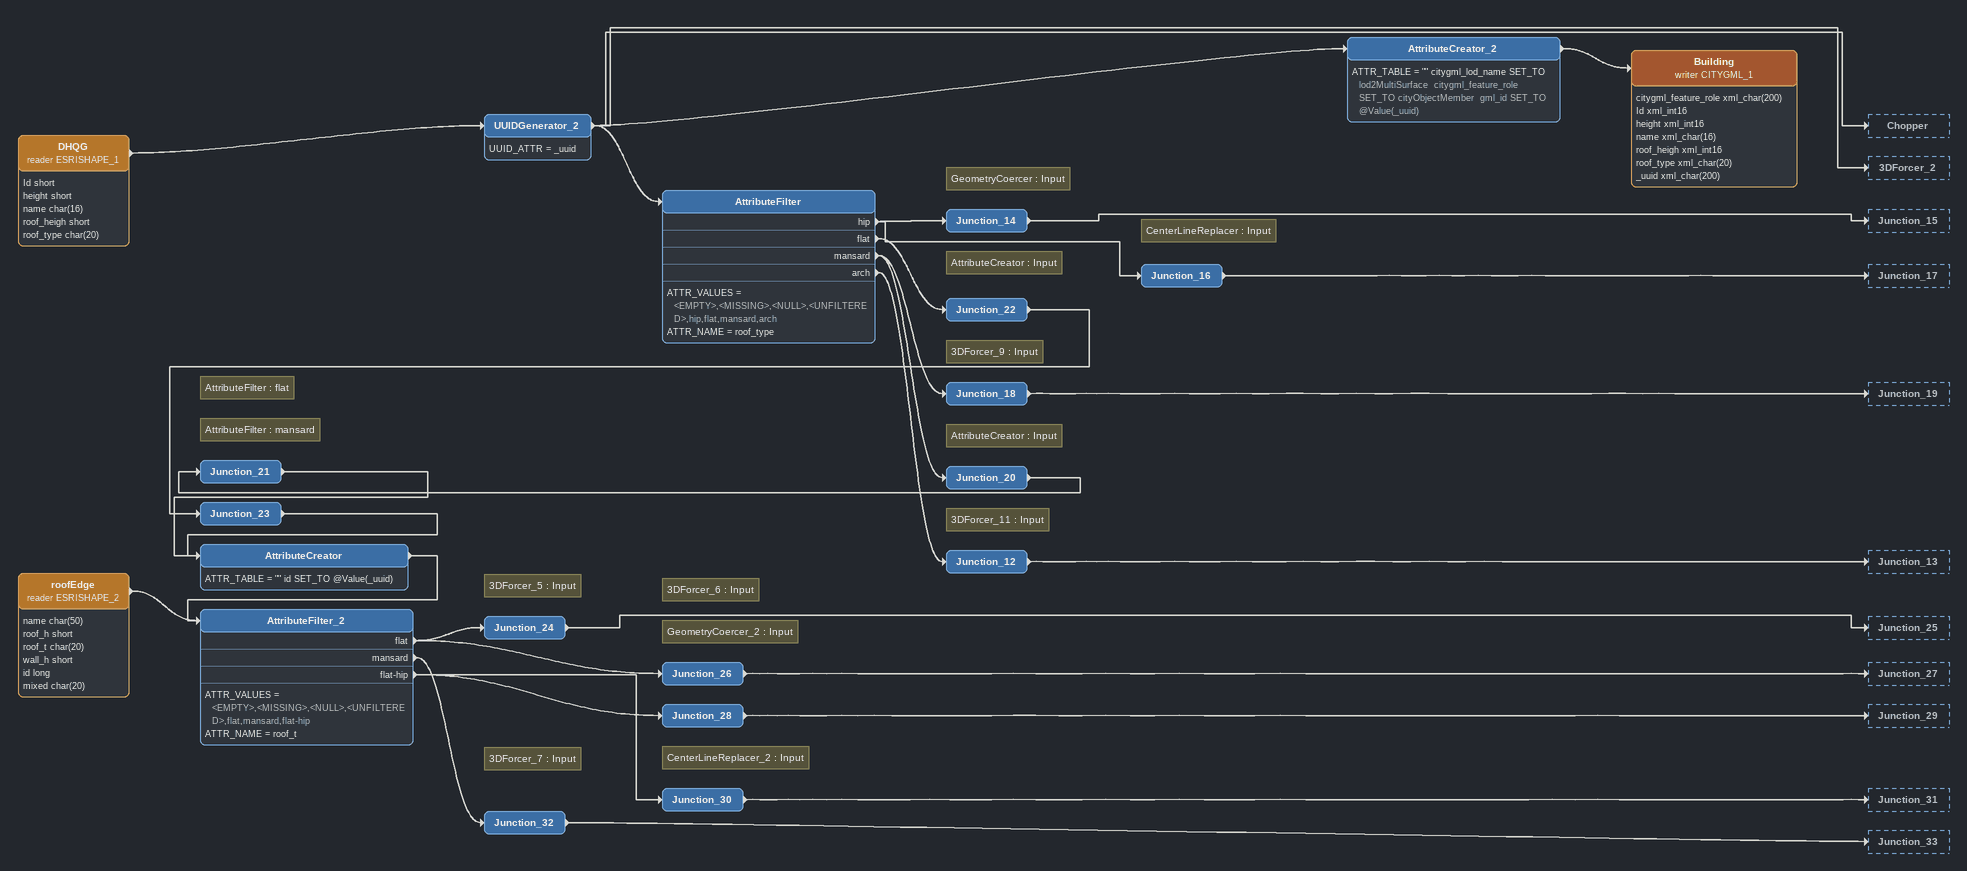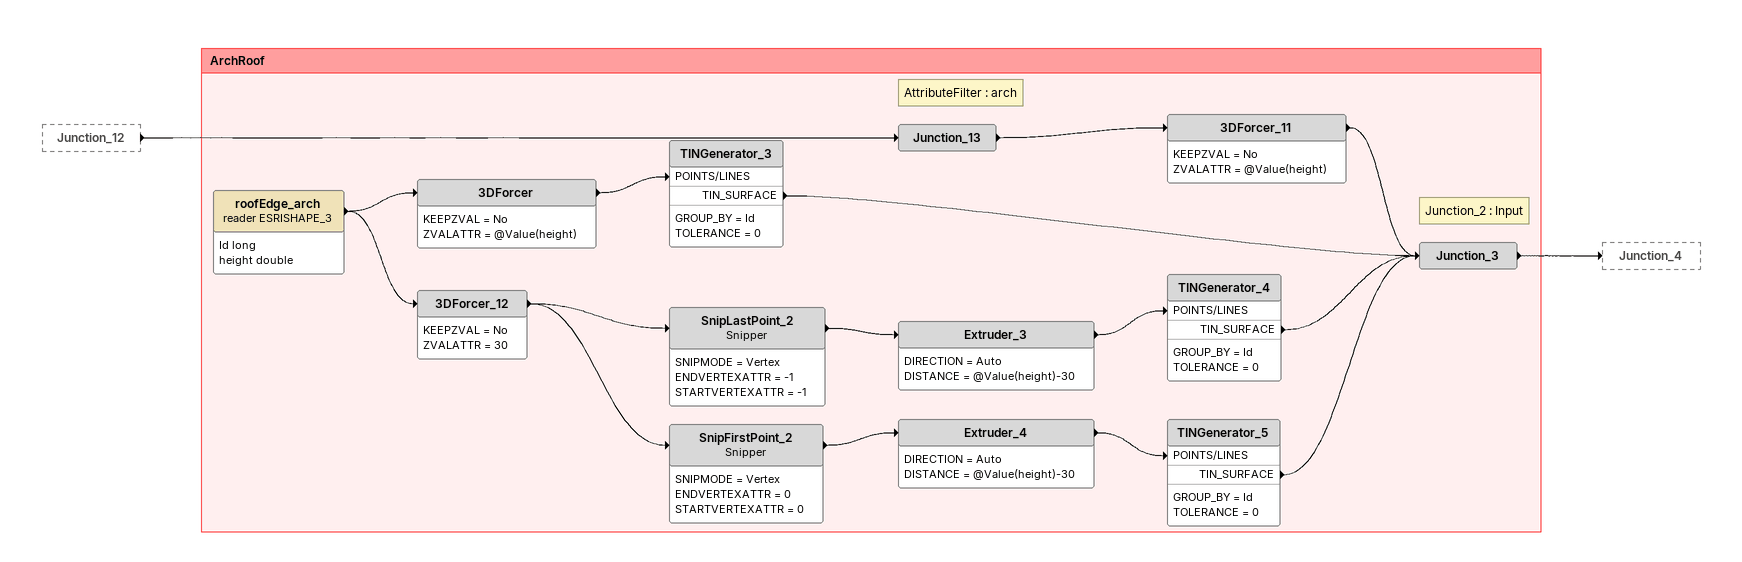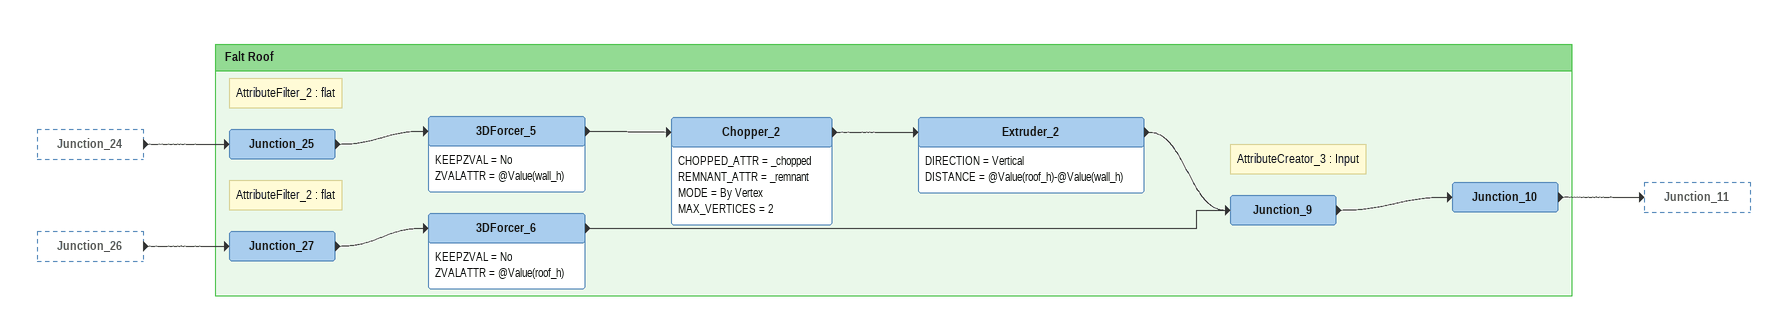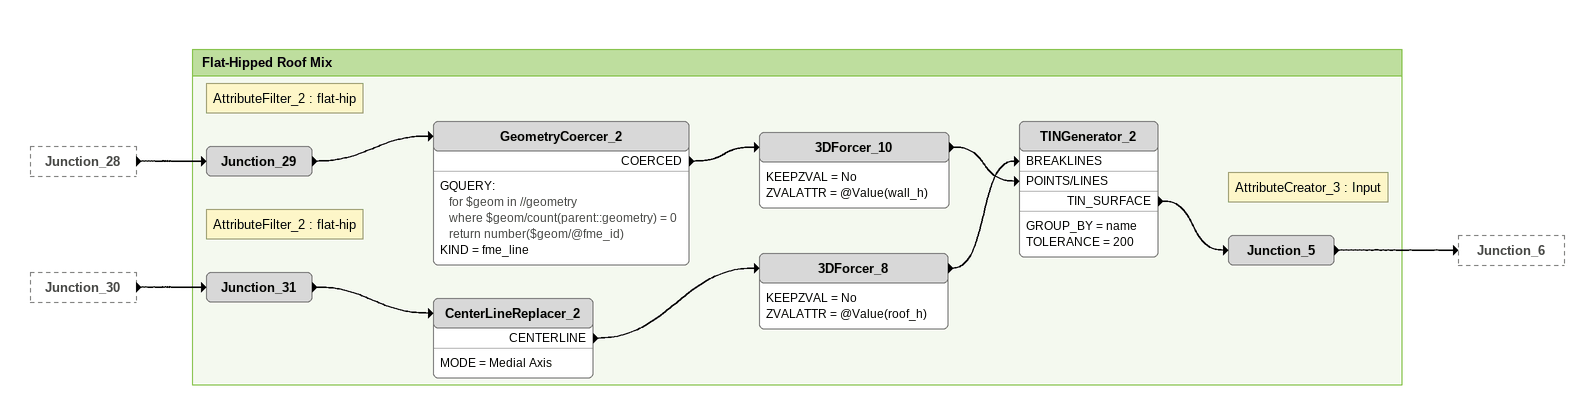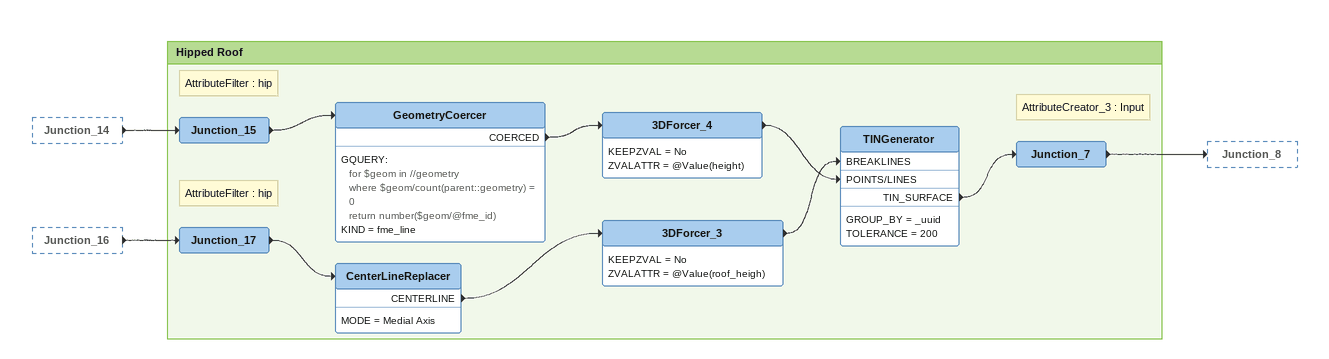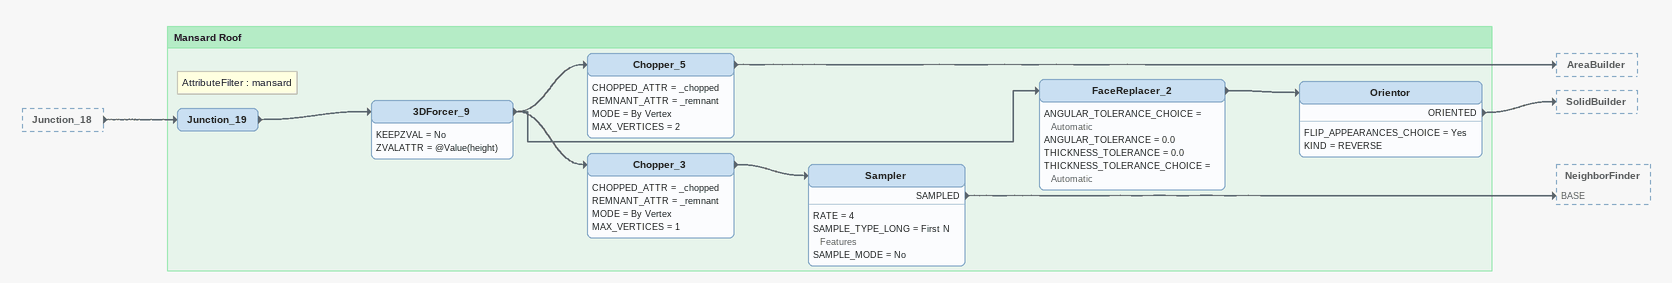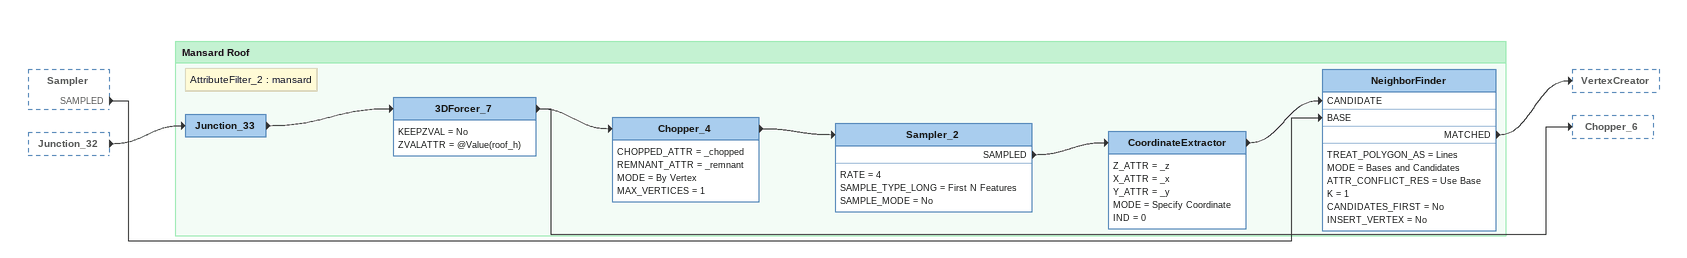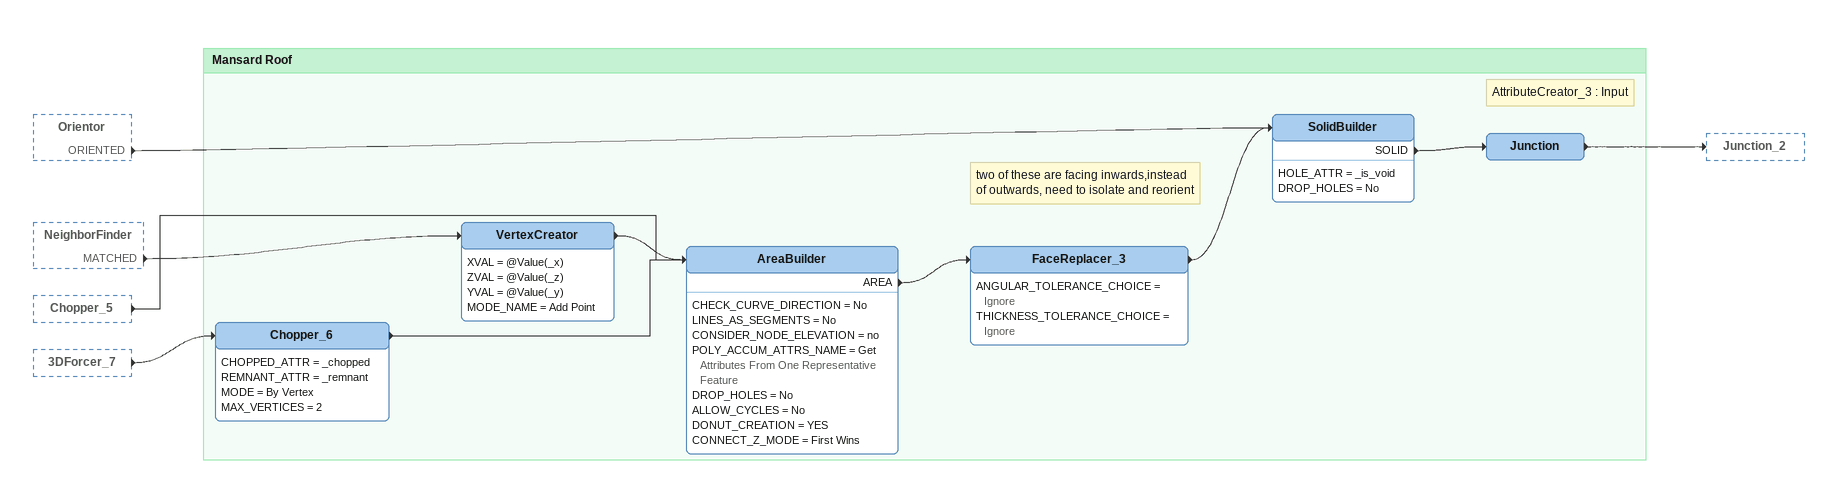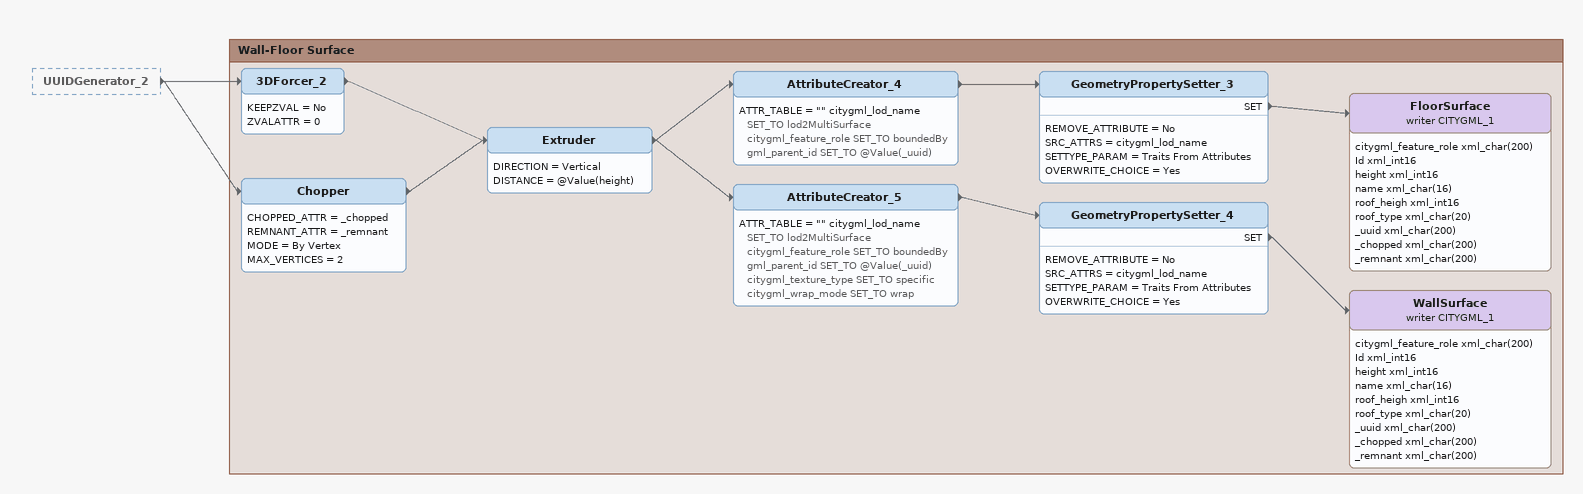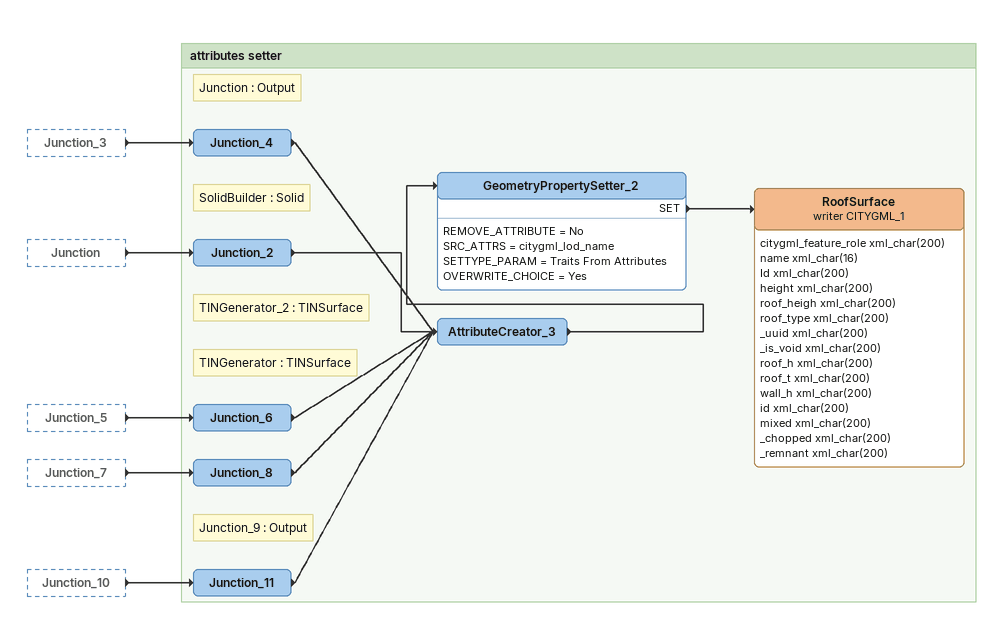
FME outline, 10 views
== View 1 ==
DHQG (reader ESRISHAPE_1)
    attributes: Id short, height short, name char(16), roof_heigh short, roof_type char(20)
    -> UUIDGenerator_2
UUIDGenerator_2
    UUID_ATTR = _uuid
    -> Chopper
    -> AttributeCreator_2
    -> AttributeFilter
    -> 3DForcer_2
AttributeCreator_2
    ATTR_TABLE = "" citygml_lod_name SET_TO lod2MultiSurface  citygml_feature_role SET_TO cityObjectMember  gml_id SET_TO @Value(_uuid)
    -> Building (writer CITYGML_1)
Building (writer CITYGML_1)
    attributes: citygml_feature_role xml_char(200), Id xml_int16, height xml_int16, name xml_char(16), roof_heigh xml_int16, roof_type xml_char(20), _uuid xml_char(200)
AttributeFilter
    ATTR_VALUES = <EMPTY>,<MISSING>,<NULL>,<UNFILTERED>,hip,flat,mansard,arch
    ATTR_NAME = roof_type
    hip -> Junction_14
    hip -> Junction_16
    flat -> Junction_22
    mansard -> Junction_18
    mansard -> Junction_20
    arch -> Junction_12
Note: GeometryCoercer : Input
Junction_14
    -> Junction_15
Note: CenterLineReplacer : Input
Junction_16
    -> Junction_17
Note: AttributeCreator : Input
Junction_22
    -> Junction_23
Note: AttributeFilter : flat
Junction_23
    -> AttributeCreator
Note: 3DForcer_9 : Input
Junction_18
    -> Junction_19
Note: AttributeCreator : Input
Junction_20
    -> Junction_21
Note: AttributeFilter : mansard
Junction_21
    -> AttributeCreator
AttributeCreator
    ATTR_TABLE = "" id SET_TO @Value(_uuid)
    -> AttributeFilter_2
Note: 3DForcer_11 : Input
Junction_12
    -> Junction_13
roofEdge (reader ESRISHAPE_2)
    attributes: name char(50), roof_h short, roof_t char(20), wall_h short, id long, mixed char(20)
    -> AttributeFilter_2
AttributeFilter_2
    ATTR_VALUES = <EMPTY>,<MISSING>,<NULL>,<UNFILTERED>,flat,mansard,flat-hip
    ATTR_NAME = roof_t
    flat -> Junction_24
    flat -> Junction_26
    mansard -> Junction_32
    flat-hip -> Junction_28
    flat-hip -> Junction_30
Note: 3DForcer_5 : Input
Junction_24
    -> Junction_25
Note: 3DForcer_6 : Input
Junction_26
    -> Junction_27
Note: GeometryCoercer_2 : Input
Junction_28
    -> Junction_29
Note: CenterLineReplacer_2 : Input
Junction_30
    -> Junction_31
Note: 3DForcer_7 : Input
Junction_32
    -> Junction_33

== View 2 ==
Junction_12 [outside]
    -> Junction_13

Bookmark: ArchRoof
Note: AttributeFilter : arch
Junction_13
    -> 3DForcer_11
3DForcer_11
    KEEPZVAL = No
    ZVALATTR = @Value(height)
    -> Junction_3
roofEdge_arch (reader ESRISHAPE_3)
    attributes: Id long, height double
    -> 3DForcer
    -> 3DForcer_12
3DForcer
    KEEPZVAL = No
    ZVALATTR = @Value(height)
    -> TINGenerator_3 [POINTS/LINES]
TINGenerator_3
    GROUP_BY = Id
    TOLERANCE = 0
    TIN_SURFACE -> Junction_3
3DForcer_12
    KEEPZVAL = No
    ZVALATTR = 30
    -> SnipLastPoint_2
    -> SnipFirstPoint_2
SnipLastPoint_2: Snipper
    SNIPMODE = Vertex
    ENDVERTEXATTR = -1
    STARTVERTEXATTR = -1
    -> Extruder_3
Extruder_3
    DIRECTION = Auto
    DISTANCE = @Value(height)-30
    -> TINGenerator_4 [POINTS/LINES]
TINGenerator_4
    GROUP_BY = Id
    TOLERANCE = 0
    TIN_SURFACE -> Junction_3
SnipFirstPoint_2: Snipper
    SNIPMODE = Vertex
    ENDVERTEXATTR = 0
    STARTVERTEXATTR = 0
    -> Extruder_4
Extruder_4
    DIRECTION = Auto
    DISTANCE = @Value(height)-30
    -> TINGenerator_5 [POINTS/LINES]
TINGenerator_5
    GROUP_BY = Id
    TOLERANCE = 0
    TIN_SURFACE -> Junction_3
Note: Junction_2 : Input
Junction_3
    -> Junction_4

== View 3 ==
Junction_24 [outside]
    -> Junction_25
Junction_26 [outside]
    -> Junction_27

Bookmark: Falt Roof
Note: AttributeFilter_2 : flat
Junction_25
    -> 3DForcer_5
3DForcer_5
    KEEPZVAL = No
    ZVALATTR = @Value(wall_h)
    -> Chopper_2
Chopper_2
    CHOPPED_ATTR = _chopped
    REMNANT_ATTR = _remnant
    MODE = By Vertex
    MAX_VERTICES = 2
    -> Extruder_2
Extruder_2
    DIRECTION = Vertical
    DISTANCE = @Value(roof_h)-@Value(wall_h)
    -> Junction_9
Note: AttributeFilter_2 : flat
Junction_27
    -> 3DForcer_6
3DForcer_6
    KEEPZVAL = No
    ZVALATTR = @Value(roof_h)
    -> Junction_9
Junction_9
    -> Junction_10
Note: AttributeCreator_3 : Input
Junction_10
    -> Junction_11

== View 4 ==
Junction_28 [outside]
    -> Junction_29
Junction_30 [outside]
    -> Junction_31

Bookmark: Flat-Hipped Roof Mix
Note: AttributeFilter_2 : flat-hip
Junction_29
    -> GeometryCoercer_2
GeometryCoercer_2
    GQUERY:
      for $geom in //geometry
      where $geom/count(parent::geometry) = 0
      return number($geom/@fme_id)
    KIND = fme_line
    COERCED -> 3DForcer_10
3DForcer_10
    KEEPZVAL = No
    ZVALATTR = @Value(wall_h)
    -> TINGenerator_2 [POINTS/LINES]
Note: AttributeFilter_2 : flat-hip
Junction_31
    -> CenterLineReplacer_2
CenterLineReplacer_2
    MODE = Medial Axis
    CENTERLINE -> 3DForcer_8
3DForcer_8
    KEEPZVAL = No
    ZVALATTR = @Value(roof_h)
    -> TINGenerator_2 [BREAKLINES]
TINGenerator_2
    GROUP_BY = name
    TOLERANCE = 200
    TIN_SURFACE -> Junction_5
Note: AttributeCreator_3 : Input
Junction_5
    -> Junction_6

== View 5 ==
Junction_14 [outside]
    -> Junction_15
Junction_16 [outside]
    -> Junction_17

Bookmark: Hipped Roof
Note: AttributeFilter : hip
Junction_15
    -> GeometryCoercer
GeometryCoercer
    GQUERY:
      for $geom in //geometry
      where $geom/count(parent::geometry) = 0
      return number($geom/@fme_id)
    KIND = fme_line
    COERCED -> 3DForcer_4
3DForcer_4
    KEEPZVAL = No
    ZVALATTR = @Value(height)
    -> TINGenerator [POINTS/LINES]
Note: AttributeFilter : hip
Junction_17
    -> CenterLineReplacer
CenterLineReplacer
    MODE = Medial Axis
    CENTERLINE -> 3DForcer_3
3DForcer_3
    KEEPZVAL = No
    ZVALATTR = @Value(roof_heigh)
    -> TINGenerator [BREAKLINES]
TINGenerator
    GROUP_BY = _uuid
    TOLERANCE = 200
    TIN_SURFACE -> Junction_7
Note: AttributeCreator_3 : Input
Junction_7
    -> Junction_8

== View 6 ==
Junction_18 [outside]
    -> Junction_19

Bookmark: Mansard Roof
Note: AttributeFilter : mansard
Junction_19
    -> 3DForcer_9
3DForcer_9
    KEEPZVAL = No
    ZVALATTR = @Value(height)
    -> Chopper_5
    -> Chopper_3
    -> FaceReplacer_2
Chopper_5
    CHOPPED_ATTR = _chopped
    REMNANT_ATTR = _remnant
    MODE = By Vertex
    MAX_VERTICES = 2
    -> AreaBuilder
FaceReplacer_2
    ANGULAR_TOLERANCE_CHOICE = Automatic
    ANGULAR_TOLERANCE = 0.0
    THICKNESS_TOLERANCE = 0.0
    THICKNESS_TOLERANCE_CHOICE = Automatic
    -> Orientor
Orientor
    FLIP_APPEARANCES_CHOICE = Yes
    KIND = REVERSE
    ORIENTED -> SolidBuilder
Chopper_3
    CHOPPED_ATTR = _chopped
    REMNANT_ATTR = _remnant
    MODE = By Vertex
    MAX_VERTICES = 1
    -> Sampler
Sampler
    RATE = 4
    SAMPLE_TYPE_LONG = First N Features
    SAMPLE_MODE = No
    SAMPLED -> NeighborFinder [BASE]

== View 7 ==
Sampler [outside]
    SAMPLED -> NeighborFinder [BASE]
Junction_32 [outside]
    -> Junction_33

Bookmark: Mansard Roof
Note: AttributeFilter_2 : mansard
Junction_33
    -> 3DForcer_7
3DForcer_7
    KEEPZVAL = No
    ZVALATTR = @Value(roof_h)
    -> Chopper_4
    -> Chopper_6
Chopper_4
    CHOPPED_ATTR = _chopped
    REMNANT_ATTR = _remnant
    MODE = By Vertex
    MAX_VERTICES = 1
    -> Sampler_2
Sampler_2
    RATE = 4
    SAMPLE_TYPE_LONG = First N Features
    SAMPLE_MODE = No
    SAMPLED -> CoordinateExtractor
CoordinateExtractor
    Z_ATTR = _z
    X_ATTR = _x
    Y_ATTR = _y
    MODE = Specify Coordinate
    IND = 0
    -> NeighborFinder [CANDIDATE]
NeighborFinder
    TREAT_POLYGON_AS = Lines
    MODE = Bases and Candidates
    ATTR_CONFLICT_RES = Use Base
    K = 1
    CANDIDATES_FIRST = No
    INSERT_VERTEX = No
    MATCHED -> VertexCreator

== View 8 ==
Orientor [outside]
    ORIENTED -> SolidBuilder
NeighborFinder [outside]
    MATCHED -> VertexCreator
Chopper_5 [outside]
    -> AreaBuilder
3DForcer_7 [outside]
    -> Chopper_6

Bookmark: Mansard Roof
VertexCreator
    XVAL = @Value(_x)
    ZVAL = @Value(_z)
    YVAL = @Value(_y)
    MODE_NAME = Add Point
    -> AreaBuilder
Chopper_6
    CHOPPED_ATTR = _chopped
    REMNANT_ATTR = _remnant
    MODE = By Vertex
    MAX_VERTICES = 2
    -> AreaBuilder
AreaBuilder
    CHECK_CURVE_DIRECTION = No
    LINES_AS_SEGMENTS = No
    CONSIDER_NODE_ELEVATION = no
    POLY_ACCUM_ATTRS_NAME = Get Attributes From One Representative Feature
    DROP_HOLES = No
    ALLOW_CYCLES = No
    DONUT_CREATION = YES
    CONNECT_Z_MODE = First Wins
    AREA -> FaceReplacer_3
Note: two of these are facing inwards,instead of outwards, need to isolate and reorient
FaceReplacer_3
    ANGULAR_TOLERANCE_CHOICE = Ignore
    THICKNESS_TOLERANCE_CHOICE = Ignore
    -> SolidBuilder
SolidBuilder
    HOLE_ATTR = _is_void
    DROP_HOLES = No
    SOLID -> Junction
Note: AttributeCreator_3 : Input
Junction
    -> Junction_2

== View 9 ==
UUIDGenerator_2 [outside]
    -> Chopper
    -> 3DForcer_2

Bookmark: Wall-Floor Surface
3DForcer_2
    KEEPZVAL = No
    ZVALATTR = 0
    -> Extruder
Chopper
    CHOPPED_ATTR = _chopped
    REMNANT_ATTR = _remnant
    MODE = By Vertex
    MAX_VERTICES = 2
    -> Extruder
Extruder
    DIRECTION = Vertical
    DISTANCE = @Value(height)
    -> AttributeCreator_4
    -> AttributeCreator_5
AttributeCreator_4
    ATTR_TABLE = "" citygml_lod_name SET_TO lod2MultiSurface  citygml_feature_role SET_TO boundedBy  gml_parent_id SET_TO @Value(_uuid)
    -> GeometryPropertySetter_3
GeometryPropertySetter_3
    REMOVE_ATTRIBUTE = No
    SRC_ATTRS = citygml_lod_name
    SETTYPE_PARAM = Traits From Attributes
    OVERWRITE_CHOICE = Yes
    SET -> FloorSurface (writer CITYGML_1)
FloorSurface (writer CITYGML_1)
    attributes: citygml_feature_role xml_char(200), Id xml_int16, height xml_int16, name xml_char(16), roof_heigh xml_int16, roof_type xml_char(20), _uuid xml_char(200), _chopped xml_char(200), _remnant xml_char(200)
AttributeCreator_5
    ATTR_TABLE = "" citygml_lod_name SET_TO lod2MultiSurface  citygml_feature_role SET_TO boundedBy  gml_parent_id SET_TO @Value(_uuid)  citygml_texture_type SET_TO specific  citygml_wrap_mode SET_TO wrap
    -> GeometryPropertySetter_4
GeometryPropertySetter_4
    REMOVE_ATTRIBUTE = No
    SRC_ATTRS = citygml_lod_name
    SETTYPE_PARAM = Traits From Attributes
    OVERWRITE_CHOICE = Yes
    SET -> WallSurface (writer CITYGML_1)
WallSurface (writer CITYGML_1)
    attributes: citygml_feature_role xml_char(200), Id xml_int16, height xml_int16, name xml_char(16), roof_heigh xml_int16, roof_type xml_char(20), _uuid xml_char(200), _chopped xml_char(200), _remnant xml_char(200)

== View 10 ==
Junction_3 [outside]
    -> Junction_4
Junction [outside]
    -> Junction_2
Junction_5 [outside]
    -> Junction_6
Junction_7 [outside]
    -> Junction_8
Junction_10 [outside]
    -> Junction_11

Bookmark: attributes setter
Note: TINGenerator : TINSurface
Junction_8
    -> AttributeCreator_3
Note: Junction_9 : Output
Junction_11
    -> AttributeCreator_3
Note: TINGenerator_2 : TINSurface
Junction_6
    -> AttributeCreator_3
Note: SolidBuilder : Solid
Junction_2
    -> AttributeCreator_3
Note: Junction : Output
Junction_4
    -> AttributeCreator_3
AttributeCreator_3
    -> GeometryPropertySetter_2
GeometryPropertySetter_2
    REMOVE_ATTRIBUTE = No
    SRC_ATTRS = citygml_lod_name
    SETTYPE_PARAM = Traits From Attributes
    OVERWRITE_CHOICE = Yes
    SET -> RoofSurface (writer CITYGML_1)
RoofSurface (writer CITYGML_1)
    attributes: citygml_feature_role xml_char(200), name xml_char(16), Id xml_char(200), height xml_char(200), roof_heigh xml_char(200), roof_type xml_char(200), _uuid xml_char(200), _is_void xml_char(200), roof_h xml_char(200), roof_t xml_char(200), wall_h xml_char(200), id xml_char(200), mixed xml_char(200), _chopped xml_char(200), _remnant xml_char(200)
